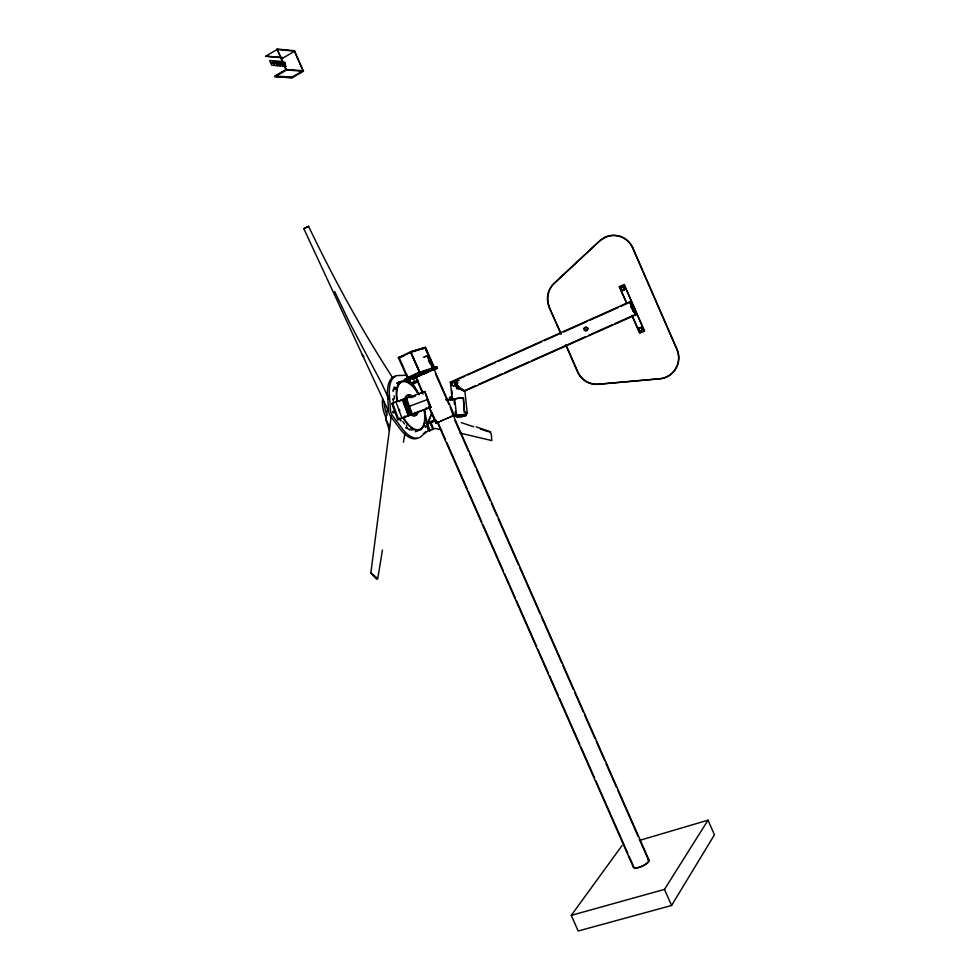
<?xml version="1.0" encoding="UTF-8"?>
<svg xmlns="http://www.w3.org/2000/svg" width="980" height="980" viewBox="0 0 980 980"><rect width="100%" height="100%" fill="white"/><g stroke="black" fill="none" stroke-linecap="round" stroke-linejoin="round"><path stroke-width="1.47" d="M407.619 407.178L407.227 406.051M450.335 400.269L450.028 397.415L451.952 397.28L450.433 382.151L630.336 301.522M283.232 63.602L284.788 62.671M282.387 63.222L280.844 64.129L280.807 63.467M277.842 63.835L277.536 63.002M271.656 62.659L273.236 61.716M400.685 420.273L400.771 420.873M393.348 399.742L392.784 398.897L393.923 402.682M399.203 382.077L398.983 382.702L399.35 381.882M400.698 419.906L400.575 420.665L399.448 418.056M415.3 431.764L417.762 430.747M400.257 381.735L396.9 382.947M391.204 416.145L370.82 573.055L376.651 579.217A5.01 2.977 8.3 0 0 375.965 577.036L370.82 573.055M397.415 383.425L398.26 383.229L397.427 383.596M397.427 382.996L397.415 383.217M403.478 442.176L404.875 433.258M457.721 382.8L457.182 384.748L453.569 386.353L450.543 382.837M377.704 578.886L382.433 550.099M389.44 430.575L385.777 419.134L387.492 409.077L303.837 228.671L308.578 226.356C333.188 277.695 360.346 327.81 391.302 375.634L392.588 378.415M394.327 386.965L392.821 391.02L393.617 390.996M395.406 387.406L394.695 389.44L396.116 388.925M279.484 63.051L278.1 63.553M273.677 62.573L272.281 63.075M409.775 430.098L406.504 427.782L406.43 425.173M427.733 423.115L431.874 412.776L435.181 420.445L427.733 423.115L431.776 413.903M457.182 384.748L458.603 387.921L464.814 391.032L463.932 390.493M451.327 385.557L451.07 382.421L464.973 376.185M450.028 397.415L452.209 396.827L452.515 399.742L453.74 399.375M622.043 845.544L571.267 915.357L578.176 931L671.57 905.483L714.457 834.813L708.026 820.187L639.536 840.387M571.267 915.357L664.489 889.399L708.026 820.187M560.903 333.972L549.253 307.365A21.082 20.641 85 0 1 555.011 282.448L600.262 240.247L605.174 237.319A21.327 20.935 -82.1 0 1 632.872 248.001L677.033 349.296A21.144 21.009 68.4 0 1 660.912 378.611L599.785 384.062A20.972 20.641 70.8 0 1 577.722 371.665L566.085 345.083M551.63 286.405A21.07 20.617 85 0 1 555.305 282.424L600.52 240.259L605.174 237.319M406.774 427.354L405.977 428.003L406.81 427.292M424.646 391.632L430.649 407.313L429.644 407.607M423.372 433.687L425.406 432.033A4.973 2.279 70.3 0 0 425.896 431.666M423.029 394.107L415.667 377.41L434.14 369.411L454.34 415.263L453.164 415.826M422.907 392.49L416.157 377.178L430.012 370.808M273.322 61.765C272.036 63.173 271.068 63.761 271.717 62.99M271.742 62.99L273.702 62.512M271.852 63.186L273.628 62.181M276.409 62.181C273.016 63.394 274.596 64.521 276.323 62.083M274.817 63.455L276.458 62.267M276.617 62.745L274.902 63.553M277.487 63.235L279.227 62.328M277.671 63.639L279.447 62.659M277.769 63.761L279.484 62.781L278.063 63.908M280.366 63.369C283.918 60.16 278.908 65.672 280.403 63.578M280.488 63.761L282.252 62.781L280.562 63.884M280.684 64.019L282.387 63.124M284.96 62.806C283.098 65.734 281.787 63.48 285.217 63.259M283.355 63.994L285.119 63.014L283.392 64.055M285.241 63.455L283.514 64.227M286.111 69.935L274.535 76.685L292.052 77.849L303.457 71.234L294.429 50.727L276.887 49L286.111 69.935L303.457 71.234M427.733 372.216L426.606 372.792M428.64 422.123L426.3 423.078L429.179 430.894L430.012 430.588L427.476 423.715L435.157 420.886M308.578 226.356L303.837 228.671M445.692 399.779L454.769 399.35L456.533 415.606L452.834 415.986M428.542 406.627L435.904 423.323L441.551 420.751M430.257 409.187L436.394 423.103L439.591 421.621M453.287 415.753L450.175 407.153M454.071 399.705L454.806 399.35L446.353 399.424M423.434 373.968L427.807 372.155M407.472 378.231L398.37 357.59L410.779 351.747L425.528 347.337L434.459 367.635L431.813 368.517M421.18 349.382L425.528 347.337M407.888 377.496L419.501 372.118M415.667 377.41L416.733 377.19L405.12 381.098L404.434 379.542L421.033 371.849L436.676 366.679L437.35 368.198L433.258 370.097M398.799 357.994L410.791 352.347L419.71 372.584L408.096 377.962L399.203 357.798M405.12 381.098L421.719 373.417L437.35 368.198M433.956 367.929L436.676 366.679M626.526 303.114L619.336 286.65L624.15 284.543L644.497 331.179L639.695 333.286L631.916 315.45M467.754 374.936L495.586 362.465M498.367 361.216L541.499 341.898M544.28 340.648L560.976 333.163M563.757 331.914L587.4 321.318M590.193 320.068L618.013 307.598M620.793 306.36L630.532 301.987M452.601 382.629L451.008 382.531M630.948 306.936L633.252 305.907L635.971 312.596A7.203 1.054 66.2 0 1 633.999 312.106A7.203 1.054 66.2 0 1 630.152 302.244A7.203 1.054 66.2 0 1 633.472 306.189L631.108 307.242M631.88 308.933L634.244 307.879L634.954 309.582L632.59 310.636M456.337 387.235L459.436 387.431L462.438 389.342M456.472 388.558L458.603 387.921M632.7 310.954L635.016 309.925M464.741 390.518L475.876 385.557M478.657 384.319L502.311 373.772M505.092 372.535L528.747 361.988M531.528 360.75L585.795 336.569M588.576 335.332L612.231 324.784M615.011 323.547L635.885 314.237A6.689 0.98 66.2 0 0 632.7 304.841A6.689 0.98 66.2 0 0 631.034 305.27A6.689 0.98 66.2 0 0 635.885 314.237M464.814 391.032L636.081 314.715M426.006 373.074L424.083 373.895M440.951 421.008L443.756 419.771M443.242 419.991L446.059 418.766M445.655 418.926L448.301 417.786M448.044 417.897L454.34 415.263M450.212 416.953L453.838 415.483M433.442 420.506L434.25 420.163M438.268 422.38L435.904 423.323M454.475 384.074L455.933 383.474M429.179 430.894L433.503 429.13L430.98 422.294L435.88 420.555M434.875 419.93L434.005 420.285L434.189 421.302M438.329 422.343L436.468 423.103M427.476 423.715L430.98 422.294M432.082 421.351L435.855 420.028M435.904 420.579L433.479 421.045M397.757 419.71L398.615 419.403L392.637 403.221L391.78 403.54L397.757 419.71L430.93 407.202L424.867 391.547L399.301 400.808L399.656 401.776M398.615 419.403L401.935 418.117L395.994 402.008L391.78 403.54M429.926 407.496L405.255 416.916L404.899 415.949M407.729 414.859L410.571 413.768M423.434 357.247L425.038 356.634M422.882 392.294L424.867 391.547M427.868 399.399L408.587 406.577M399.938 382.69L398.529 383.204L400.747 382.457M409.615 378.978L411.147 383.119L417.774 380.693M411.147 383.119L418.399 380.546M407.766 376.528L410.657 384.368L418.178 381.612M418.423 381.6L410.657 384.368M395.589 402.155L406.467 398.186L412.433 414.332M420.775 393.066L422.748 392.343M403.099 400.514L405.965 399.473L411.208 413.683L408.341 414.712M406.786 406.81C411.857 409.542 406.002 403.858 408.868 406.1M403.956 400.22L406.81 399.179M411.11 397.623L415.398 396.079M426.3 423.078L431.911 421.082M413.291 429.546L411.87 430.049L410.02 428.971M451.731 382.751L450.433 382.151L454.34 382.812L458.15 380.044L459.032 380.681M433.503 429.13L432.67 429.424L431.715 426.839M644.497 331.179L624.15 284.543M430.147 407.472L430.93 407.202M424.695 356.806L426.239 356.23M453.226 399.375L454.328 398.995A6.762 1.262 -6 0 1 462.499 398.002L463.344 398.052L464.496 412.482L463.344 398.052M404.434 379.542L408.783 378.096M419.71 372.584L410.363 351.943L425.112 347.533L434.054 367.831M429.166 369.399L419.906 372.461L410.779 351.747M418.215 380.559L417.272 380.865L417.639 381.796M398.37 357.59L403.809 355.948M410.571 352.408L425.32 347.986M416.953 377.067L416.157 377.178M425.835 356.414L427.133 356.095L432.682 368.701M549.253 307.365L561.185 333.898M619.336 286.65L626.722 303.065M407.178 375.23L396.998 375.585A32.989 15.288 69.8 0 0 389.379 394.609L390.542 410.608A5.145 2.438 69.8 0 0 392.331 415.447L400.465 426.251A32.989 15.288 69.8 0 0 422.147 435.512L427.219 431.396A4.973 2.279 70.3 0 0 428.003 427.133M456.925 388.68L459.791 389.268M453.495 415.643L456.533 415.606M604.93 237.307A21.352 20.948 -82.1 0 1 632.651 248.001L632.872 248.001M464.875 412.36L465.39 412.372A6.774 1.201 -6 0 1 466.235 413.744M464.496 412.482L464.949 412.494A6.162 1.09 -6 0 1 465.721 413.744M462.964 398.174L462.18 398.137A6.149 1.139 -6 0 0 454.745 399.044L450.592 399.877L450.286 396.961M292.199 77.604L275.196 76.477L286.368 69.948L277.352 49.502M266.205 56.105L283.392 57.624M464.018 391.167L463.001 390.726M460.11 433.111L491.788 440.571L491.323 434.373A4.091 3.528 -71.7 0 0 489.841 432.168M434.593 428.395L441.649 429.816M461.274 422.613L473.744 426.778M480.47 429.032L488.493 431.715M476.17 426.876L490.735 431.849M462.585 390.432L461.286 389.844M458.322 387.933L460.208 388.827M451.841 382.678L450.861 382.286L451.302 382.776M450.433 382.151L451.596 382.653M462.94 389.526L463.601 389.991M407.141 405.843L407.778 407.08M414.981 412.31L415.459 413.683L414.663 413.168M459.436 387.431L457.807 385.63M362.159 354.442L363.899 356.892M402.755 421.486L404.52 423.96M425.835 426.312C423.985 424.401 425.957 429.522 426.018 426.79M412.85 377.729L412.997 379.26L412.102 377.766M412.739 383.192L419.073 394.805M385.777 419.134L389.452 426.606M334.67 291.562L349.603 322.702L381.612 383.241L388.349 397.807M664.489 889.399L671.57 905.483M294.38 51.168L303.212 71.209M425.712 349.431L429.375 357.749M430.6 360.518L433.038 366.055M435.488 373.809L448.95 404.373M453.017 414.895L649.042 860.06M428.517 360.493L429.755 363.298M455.026 420.69L468.587 451.486M469.824 454.291L475.374 466.884M476.599 469.69L490.172 500.486M491.397 503.291L496.946 515.884M498.183 518.69L518.518 564.884M519.755 567.69L540.102 613.884M541.327 616.677L561.675 662.884M562.912 665.677L573.386 689.479M574.623 692.284L583.259 711.872M584.484 714.677L594.97 738.479M596.195 741.272L604.832 760.872M606.057 763.677L616.543 787.479M617.78 790.272L638.115 836.467M639.352 839.272L648.601 860.269M421.033 371.849L421.719 373.417M437.509 421.474L445.52 439.64M446.757 442.446L467.08 488.567M468.305 491.36L481.854 522.107M483.091 524.9L503.414 571.022M504.639 573.815L515.113 597.567M516.35 600.373L536.673 646.494M537.898 649.287L548.371 673.039M549.596 675.833L558.22 695.408M559.457 698.201L579.78 744.322M581.005 747.115L594.554 777.863M595.791 780.656L627.812 853.335M629.05 856.128L633.362 865.904M437.055 421.682L633.521 867.52M429.081 406.737L429.485 407.656M565.803 345.168L577.453 371.775A20.997 20.666 70.7 0 0 599.54 384.185L660.716 378.733A21.168 21.021 68.4 0 0 676.849 349.395L632.651 248.001M632.112 315.401L639.291 331.853M409.162 397.476L409.175 396.373L409.91 397.476M427.66 401.249L429.228 405.23M426.19 407.778L426.533 408.709M413.217 377.778L414.736 381.894M402.743 399.546L408.697 415.679M402.29 399.705L408.244 415.851M408.709 379.799L408.501 380.889L407.778 379.836M424.61 410.608L427.721 425.761M464.863 390.922L467.227 413.046M454.169 401.188L454.487 404.14M455.271 411.514L455.737 415.937M451.805 390.101L452.282 394.634M394.144 395.834L394.413 398.885M549.045 306.042A21.07 20.617 85 0 1 549.082 291.232M549.596 289.97A21.07 20.617 85 0 1 550.883 287.544M641.239 327.345A1.69 1.678 83.5 0 1 642.365 327.969M624.04 287.079A1.703 1.678 -86.5 0 1 624.738 287.593M639.34 330.223A1.703 1.678 83.4 0 1 640.111 327.553A1.703 1.678 83.4 0 1 642.329 329.194A1.703 1.678 83.4 0 1 640.038 330.738M584.962 327.859A1.703 1.654 -71.6 0 1 587.829 328.19M584.644 329.133A1.703 1.654 -71.6 0 1 584.644 328.68M587.731 328.214A1.703 1.666 38.2 0 1 586.922 330.456A1.703 1.666 38.2 0 1 584.668 329.586M415.667 415.177A10.951 5.047 69.8 0 1 406.026 407.019A10.951 5.047 69.8 0 1 408.672 395.271M418.215 411.38A10.951 5.047 69.8 0 1 412.96 414.797M411.38 413.45A10.951 5.047 69.8 0 1 406.149 399.95A10.951 5.047 69.8 0 1 411.526 395.491M386.978 415.189A20.96 9.861 69.8 0 1 384.197 402.302M386.23 418.399A20.948 9.886 69.8 0 1 382.653 398.591M424.022 410.081A25.26 11.662 69.8 0 1 419.33 429.424A25.26 11.662 69.8 0 1 403.197 417.125M397.427 401.016A25.26 11.662 69.8 0 1 402.266 381.869A25.26 11.662 69.8 0 1 418.411 394.426M424.45 410.228A26.105 12.042 69.8 0 1 419.599 430.208A26.105 12.042 69.8 0 1 402.939 417.517M396.961 400.869A26.105 12.042 69.8 0 1 401.971 381.073A26.105 12.042 69.8 0 1 418.656 394.058M388.423 399.032A26.044 12.152 69.8 0 1 388.349 396.091M456.239 382.396A5.525 1.09 -6 0 1 457.672 382.212M416.953 438.452A32.965 15.313 69.8 0 1 398.615 426.913L390.469 416.12A5.145 2.438 69.8 0 1 388.693 411.282L387.541 395.295A32.965 15.313 69.8 0 1 395.173 376.271M648.38 859.632A8.624 2.609 -24.7 0 1 642.831 865.952A8.624 2.609 -24.7 0 1 633.411 866.835M647.964 859.864A8.122 2.45 -24.7 0 1 645.428 864.323A8.122 2.45 -24.7 0 1 635.665 867.864M634.587 867.717A8.122 2.45 -24.7 0 1 633.864 866.663M430.637 423.997L431.482 425.651L430.637 423.997M398.774 409.358C398.836 412.813 401.041 409.297 398.774 409.358M392.882 411.539C392.955 415.018 395.124 411.441 392.882 411.539M277.095 49.478L265.543 56.313L283.257 57.881L294.637 51.193L277.095 49.478M276.495 62.316L274.694 63.296L276.519 62.377M279.239 62.34L277.597 63.529L279.276 62.389M286.16 69.482L274.988 76.011L291.991 77.138L303.004 70.756L286.16 69.482M455.835 383.817L455.026 384.099L456.153 386.769L455.835 383.817M274.327 65.415L271.705 65.207L269.635 60.515L272.256 60.736L274.327 65.415M277.23 65.648L274.633 65.44L272.575 60.76L275.184 60.981L277.23 65.648M280.121 65.881L277.536 65.672L275.49 61.005L278.075 61.226L280.121 65.881M283 66.101L280.427 65.905L278.381 61.25L280.954 61.471L283 66.101M285.854 66.334L283.293 66.126L281.26 61.495L283.808 61.716L285.854 66.334M624.358 289.725A1.703 1.678 -86.6 0 0 623.182 287.03A1.703 1.678 -86.6 0 0 621.467 289.418A1.703 1.678 -86.6 0 0 624.358 289.725M638.764 328.325A1.703 1.69 83.3 0 0 639.94 331.02A1.703 1.69 83.3 0 0 641.667 328.643A1.703 1.69 83.3 0 0 638.764 328.325M623.795 289.811A1.703 1.678 -86.7 0 0 622.619 287.103A1.703 1.678 -86.7 0 0 620.904 289.492A1.703 1.678 -86.7 0 0 623.795 289.811M583.994 328.459A1.703 1.678 79.5 0 0 585.82 330.762A1.703 1.678 79.5 0 0 586.861 328.006A1.703 1.678 79.5 0 0 583.994 328.459M458.113 416.819A5.549 0.968 -6 0 0 466.517 415.152A5.549 0.968 -6 0 0 458.383 415.104A5.549 0.968 -6 0 0 458.113 416.819M458.371 416.721A5.047 0.882 -6 0 0 466.027 415.202A5.047 0.882 -6 0 0 458.616 415.152A5.047 0.882 -6 0 0 458.371 416.721"/></g></svg>
